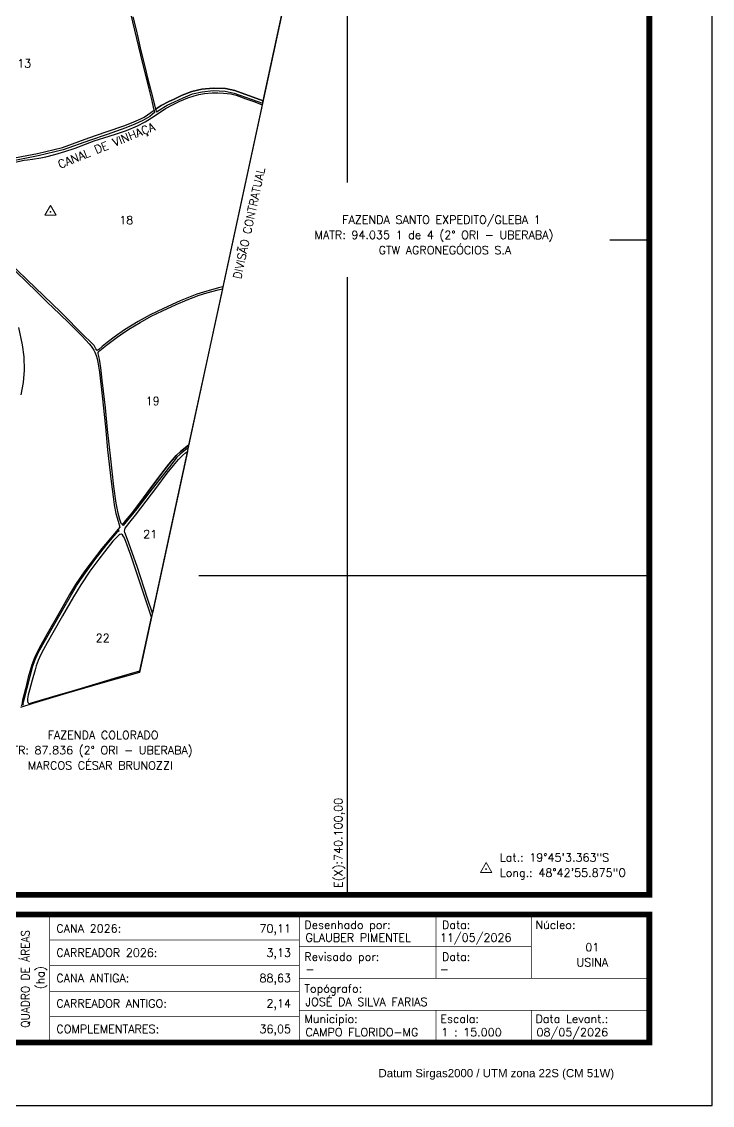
# Model space of a CAD drawing. Header units: millimetres. Extents: x 737820 to 740970, y 7812338 to 7816793.
# Drawn here: x 739324 to 740970, y 7812338 to 7814920 of the extents above; entities that cross this region are included whole.
import ezdxf
from ezdxf.enums import TextEntityAlignment as Align

# ---------------------------------------------------------------- set-up
doc = ezdxf.new("R2010")
doc.units = ezdxf.units.MM
doc.linetypes.add('CONTINUO', pattern=[0])
doc.linetypes.add('LIN0', pattern=[0])
for name, color, linetype, lineweight in [('0114000121', 1, 'Continuous', 25), ('0114000121013', 5, 'Continuous', 25), ('0114000121014', 5, 'Continuous', 25), ('CANAL_VINHAÇA', 7, 'Continuous', 25)]:
    doc.layers.add(name, color=color, linetype=linetype, lineweight=lineweight)
for name, color, linetype in [('0114000121018', 5, 'Continuous'), ('0114000121019', 5, 'Continuous'), ('0114000121020', 5, 'Continuous'), ('0114000121021', 5, 'Continuous'), ('0114000121022', 5, 'Continuous'), ('MALHA', 8, 'Continuous'), ('MARGEM', 5, 'Continuous'), ('TEXTO', 7, 'Continuous'), ('TEXTO_CONFRONTANTES', 7, 'Continuous')]:
    doc.layers.add(name, color=color, linetype=linetype)
doc.styles.add('marcelo', font='arial.ttf')
doc.styles.add('ROMANS', font='romans')
doc.styles.add('Simplex', font='simplex.shx')

msp = doc.modelspace()

# ---------------------------------------------------------------- linework, layer by layer
at = {"layer": '0114000121'}
msp.add_lwpolyline([(740068.1, 7815512.4), (739604.8, 7813369), (739517.1, 7813344.5), (739430.2, 7813319.1), (739350.3, 7813295), (739321.4, 7813286)], dxfattribs=at)
at = {"layer": '0114000121013'}
msp.add_lwpolyline([(739281.7, 7814590.5), (739361.9, 7814606.1), (739421.1, 7814620.3), (739483.8, 7814642.8), (739525.6, 7814657.1), (739569.7, 7814672.6), (739591, 7814680.9), (739609.5, 7814689.5), (739615.4, 7814692.3), (739639.5, 7814709.1), (739639.5, 7814709.1), (739638.4, 7814715.9), (739634.7, 7814730.9), (739626.6, 7814763.1), (739608, 7814839.7), (739583.9, 7814939.4)], dxfattribs=at)
at = {"layer": '0114000121014', "flags": 128}
msp.add_lwpolyline([(739588.7, 7814931.3), (739595.6, 7814903.9), (739601.8, 7814879.9), (739607.4, 7814853.7), (739618.2, 7814810.3), (739623.2, 7814789.5), (739632.4, 7814752.6), (739641.3, 7814718.2), (739643.1, 7814711.7), (739644.1, 7814712.4), (739656.4, 7814720.4), (739674.2, 7814729.4), (739685.3, 7814734.8), (739706.6, 7814744.4), (739729.2, 7814753.4), (739752.9, 7814759), (739780.3, 7814761.7), (739809.3, 7814760.6), (739832.2, 7814755.5), (739899.4, 7814731.6), (739899.4, 7814731.6), (739988.4, 7815143.4)], dxfattribs=at)
at = {"layer": '0114000121018'}
msp.add_lwpolyline([(739304.7, 7814584.3), (739329.6, 7814589.7), (739337.8, 7814590.8), (739349.9, 7814592.5), (739369.8, 7814595.2), (739381.6, 7814597.9), (739402.6, 7814603.1), (739426.6, 7814610.3), (739451.1, 7814618.4), (739476.2, 7814628), (739496.9, 7814635.6), (739532.1, 7814647.2), (739550.2, 7814653), (739573.6, 7814660.6), (739600.2, 7814671.6), (739618.4, 7814681.4), (739639.7, 7814695.1), (739666.7, 7814712.8), (739683, 7814721.9), (739700.7, 7814730.5), (739719.5, 7814738.5), (739735.2, 7814743.4), (739746.2, 7814746.5), (739759.9, 7814748.8), (739777.5, 7814750.6), (739791.7, 7814750.7), (739804.8, 7814749.7), (739822.4, 7814747.6), (739834.8, 7814744.6), (739857.9, 7814736.2), (739879.5, 7814728.8), (739897.3, 7814721.9), (739803.4, 7814287.8), (739792.9, 7814285.4), (739757, 7814275.7), (739741.1, 7814270.3), (739725.4, 7814264.3), (739701.5, 7814254.6), (739661.5, 7814236.7), (739630, 7814221.2), (739601.2, 7814205.3), (739569.3, 7814185.5), (739544.1, 7814167.8), (739527.6, 7814155.4), (739515.6, 7814145.9), (739507.4, 7814139.1), (739503.8, 7814136.3), (739503, 7814136.9), (739500.9, 7814140.6), (739496.3, 7814148.2), (739488, 7814157), (739473.2, 7814171.7), (739417, 7814227.5), (739336.6, 7814305.5), (739266.2, 7814372.3)], dxfattribs=at)
at = {"layer": '0114000121019'}
msp.add_lwpolyline([(739721.8, 7813910.4), (739702, 7813895.4), (739692.1, 7813886.4), (739674.6, 7813865.5), (739658.2, 7813844.4), (739625.1, 7813800.6), (739600.8, 7813767), (739585.7, 7813747.2), (739571.6, 7813730.4), (739566.3, 7813724), (739563.2, 7813722.2), (739561.6, 7813722.2), (739560.7, 7813724.3), (739557.5, 7813733.7), (739554, 7813748.6), (739549.2, 7813772.2), (739543.5, 7813812.4), (739539.6, 7813848.5), (739536.3, 7813878.4), (739528.8, 7813948.3), (739523.4, 7813999.7), (739519.1, 7814039.5), (739515.9, 7814065.5), (739512.5, 7814095.4), (739509.5, 7814115.6), (739507.9, 7814122.3), (739506.9, 7814125.8), (739506.1, 7814129.4), (739506.1, 7814131.4), (739507.4, 7814133.8), (739509.9, 7814136.4), (739517.9, 7814142.6), (739526.2, 7814149.4), (739535.7, 7814156.4), (739551.8, 7814168.4), (739559.5, 7814173.7), (739579.6, 7814187.1), (739606.5, 7814203.4), (739632.7, 7814217.8), (739659.4, 7814230.9), (739691.7, 7814245.7), (739718.3, 7814256.9), (739746.9, 7814268), (739765, 7814274), (739792.5, 7814280.9), (739802.4, 7814283.1)], close=True, dxfattribs=at)
at = {"layer": '0114000121020'}
for points in [[(739298.9, 7814334.6), (739330.5, 7814304.4), (739364.1, 7814272), (739387.4, 7814249.4), (739397.6, 7814239.5), (739435.3, 7814202.7), (739467.7, 7814170.7), (739484.7, 7814152.5), (739489.5, 7814146.9), (739492.9, 7814142.2), (739496, 7814137.2), (739498.4, 7814132.5), (739501.6, 7814124.7), (739504, 7814116.6), (739505.7, 7814108.3), (739509.1, 7814084.8), (739515.5, 7814028.2), (739523.6, 7813954.1), (739528.4, 7813899.4), (739537.3, 7813824.5), (739541.8, 7813787.8), (739544.3, 7813768.8), (739547.9, 7813748.1), (739553.5, 7813729.6), (739558.2, 7813715.7), (739515.1, 7813664.4), (739474.4, 7813611.1), (739452.2, 7813578.8), (739438.2, 7813555), (739415.6, 7813515.2), (739384.5, 7813461.5), (739365.4, 7813426.9), (739355.5, 7813406.6), (739347.9, 7813387.1), (739339.6, 7813357.6), (739332.7, 7813329.9), (739326.1, 7813303), (739324.2, 7813290.9), (739322.6, 7813289.8)], [(739323, 7814031.1), (739328.3, 7814060.1), (739330.6, 7814089.2), (739330.1, 7814121.3), (739325.9, 7814149.9), (739317.5, 7814190.8)]]:
    msp.add_lwpolyline(points, dxfattribs=at)
at = {"layer": '0114000121021'}
msp.add_lwpolyline([(739595.3, 7813744.2), (739645.9, 7813811), (739670.9, 7813843.7), (739685.6, 7813862.2), (739697.3, 7813876.6), (739707, 7813886), (739714.3, 7813892.3), (739718.7, 7813895.7), (739635.5, 7813510.7), (739623.8, 7813545.8), (739599.1, 7813621.7), (739576, 7813685.8), (739569.9, 7813703), (739569.3, 7813705.9), (739569.5, 7813709.3), (739570.9, 7813713.3), (739573.4, 7813717.3), (739581.5, 7813727.7)], close=True, dxfattribs=at)
at = {"layer": '0114000121022'}
msp.add_lwpolyline([(739633.4, 7813501.2), (739624, 7813529.3), (739583.9, 7813648.6), (739570, 7813687.7), (739566.8, 7813693.5), (739564.5, 7813696.9), (739561.7, 7813698.5), (739558, 7813698.1), (739555.3, 7813696.2), (739548.1, 7813689.1), (739541.3, 7813682.2), (739521.5, 7813656.9), (739507.7, 7813638.8), (739486.6, 7813610.3), (739464.5, 7813577.8), (739447.2, 7813549.4), (739421.1, 7813504.4), (739398.2, 7813463.9), (739384.3, 7813439.6), (739375.9, 7813423.8), (739369.2, 7813412), (739363.5, 7813397.7), (739358.7, 7813385.2), (739356, 7813375.5), (739348.6, 7813350.8), (739342.8, 7813327.1), (739339.7, 7813315.5), (739337.7, 7813306.4), (739337.7, 7813301.5), (739338.5, 7813297.5), (739339.8, 7813296.1), (739341.8, 7813295.4), (739347.3, 7813296.9), (739397.9, 7813312), (739450.4, 7813327.3), (739492.8, 7813340), (739545.1, 7813355.4), (739605.7, 7813373), (739633.4, 7813501.2)], dxfattribs=at)
at = {"layer": 'CANAL_VINHAÇA', "linetype": 'CONTINUO', "flags": 128}
msp.add_lwpolyline([(739832.2, 7814755.5), (739809.3, 7814760.6), (739780.3, 7814761.7), (739752.9, 7814759), (739729.2, 7814753.4), (739706.6, 7814744.4), (739685.3, 7814734.8), (739674.2, 7814729.4), (739656.4, 7814720.4), (739644.1, 7814712.4), (739643.1, 7814711.7), (739645, 7814705), (739657.9, 7814713.2), (739662.7, 7814716.5), (739670.5, 7814720.7), (739687.9, 7814729.2), (739709, 7814738.8), (739731.1, 7814747.6), (739753.9, 7814753), (739780.4, 7814755.6), (739808.5, 7814754.5), (739830.5, 7814749.7), (739898.1, 7814725.6), (739899.4, 7814731.6)], close=True, dxfattribs=at)
at = {"layer": 'CANAL_VINHAÇA'}
msp.add_lwpolyline([(739281.7, 7814590.5), (739361.9, 7814606.1), (739421.1, 7814620.3), (739483.8, 7814642.8), (739525.6, 7814657.1), (739569.7, 7814672.6), (739591, 7814680.9), (739609.5, 7814689.5), (739615.4, 7814692.3), (739639.5, 7814709.1), (739640.4, 7814703.5), (739629.2, 7814694.2), (739612.3, 7814684.1), (739593.4, 7814675.3), (739571.8, 7814666.9), (739527.6, 7814651.4), (739485.8, 7814637), (739422.9, 7814614.4), (739363.2, 7814600.1), (739283.8, 7814584.7)], dxfattribs=at)
at = {"layer": 'CANAL_VINHAÇA', "linetype": 'Continuous'}
for points in [[(739721.8, 7813910.4), (739720.6, 7813904.8), (739714, 7813899.7), (739701.4, 7813889.1), (739693.9, 7813881.9), (739684.6, 7813870.6), (739634.5, 7813806.8), (739598.4, 7813758.8), (739566, 7813719.1), (739562.6, 7813722.2), (739563.2, 7813722.2), (739566.3, 7813724), (739571.6, 7813730.4), (739585.7, 7813747.2), (739600.8, 7813767), (739625.1, 7813800.6), (739658.2, 7813844.4), (739674.6, 7813865.5), (739692.1, 7813886.4), (739702, 7813895.4)], [(739324.4, 7813291.9), (739328, 7813293), (739327.6, 7813295), (739327.6, 7813296.5), (739330.4, 7813307.3), (739350.8, 7813384.1), (739355.5, 7813397.9), (739363.6, 7813415.7), (739374.4, 7813435.9), (739406.1, 7813491.7), (739454.6, 7813575.9), (739463.7, 7813590), (739498.3, 7813637.5), (739527, 7813674.1), (739553.4, 7813704.7), (739556.5, 7813707.8), (739553.8, 7813710.5), (739515.1, 7813664.4), (739474.4, 7813611.1), (739452.2, 7813578.8), (739438.2, 7813555), (739415.6, 7813515.2), (739384.5, 7813461.5), (739365.4, 7813426.9), (739355.5, 7813406.6), (739347.9, 7813387.1), (739339.6, 7813357.6), (739332.7, 7813329.9), (739326.1, 7813303)]]:
    msp.add_lwpolyline(points, close=True, dxfattribs=at)
at = {"layer": 'MALHA'}
for points in [[(740100, 7814536.8), (740100, 7815501.6)], [(740725, 7814400), (740819.5, 7814400)], [(740100, 7812839.3), (740100, 7814310.9)], [(739745.7, 7813600), (740819.5, 7813600)]]:
    msp.add_lwpolyline(points, dxfattribs=at)
at = {"layer": 'MARGEM', "color": 174, "linetype": 'LIN0', "flags": 128}
msp.add_lwpolyline([(740969.5, 7812337.7), (740969.5, 7816792.7), (737819.5, 7816792.7), (737819.5, 7812337.7)], close=True, dxfattribs=at)
at = {"layer": 'MARGEM', "color": 174, "linetype": 'LIN0', "const_width": 13.6, "flags": 128}
for points in [[(740819.5, 7812839.3), (740819.5, 7816642.7), (737969.5, 7816642.7), (737969.5, 7812839.3)], [(737969.5, 7812792.7), (740819.5, 7812792.7), (740819.5, 7812487.7), (737969.5, 7812487.7)]]:
    msp.add_lwpolyline(points, close=True, dxfattribs=at)
at = {"layer": 'MARGEM', "color": 174, "linetype": 'LIN0', "const_width": 1.51, "flags": 128}
for points in [[(739390.6, 7812792.7), (739390.6, 7812491.5)], [(739985.6, 7812792.7), (739985.6, 7812491.5)], [(740311, 7812640.2), (740311, 7812792.7)], [(740538.6, 7812640.2), (740538.6, 7812792.7)], [(739390.6, 7812731.7), (739985.6, 7812731.7)], [(739985.6, 7812716.5), (740538.6, 7812716.5)], [(739390.6, 7812670.7), (739985.6, 7812670.7)], [(739985.6, 7812640.2), (740819.8, 7812640.2)], [(739390.6, 7812609.7), (739985.6, 7812609.7)], [(739985.6, 7812564), (740819.7, 7812564)], [(740311, 7812564), (740311, 7812488.4)], [(740538.6, 7812564), (740538.6, 7812488.4)], [(739390.6, 7812548.7), (739985.6, 7812548.7)]]:
    msp.add_lwpolyline(points, dxfattribs=at)
at = {"layer": 'TEXTO', "color": 7, "lineweight": 9, "flags": 128}
for points in [[(739378.9, 7814458.7), (739406, 7814458.7), (739392.4, 7814482.2)], [(740416.8, 7812892.7), (740443.9, 7812892.7), (740430.3, 7812916.2)]]:
    msp.add_lwpolyline(points, close=True, dxfattribs=at)
at = {"layer": 'TEXTO', "color": 7, "lineweight": 9, "const_width": 2.12, "flags": 128}
for points in [[(739391.4, 7814466.6, -1), (739393.5, 7814466.6, -1)], [(740429.3, 7812900.6, -1), (740431.4, 7812900.6, -1)]]:
    msp.add_lwpolyline(points, format="xyb", close=True, dxfattribs=at)

# ---------------------------------------------------------------- texts
at = {"layer": 'MALHA', "style": 'Simplex'}
msp.add_text('E(X):740.100,00', height=19.5, rotation=90, dxfattribs=at).set_placement((740093.9, 7812855.6), align=Align.BOTTOM_LEFT)
at = {"layer": 'MARGEM', "color": 7, "linetype": 'Continuous', "lineweight": 9}
for s, style, p in [('Desenhado por:', 'Simplex', (739997.4, 7812777.5)), ('Data:', 'Simplex', (740325.3, 7812777.5)), ('Núcleo:', 'Simplex', (740548.1, 7812777.5)), ('Revisado por:', 'Simplex', (739997.4, 7812701.6)), ('Data:', 'Simplex', (740325.3, 7812701.6)), ('Topógrafo:', 'Simplex', (739997.4, 7812625.7)), ('Municipio:', 'Simplex', (739997.4, 7812553.5)), ('Escala:', 'Simplex', (740321.5, 7812553.5)), ('Data Levant.:', 'Simplex', (740548.1, 7812553.5)), ('Datum Sirgas2000 / UTM zona 22S (CM 51W)', 'marcelo', (740174.1, 7812424.2))]:
    msp.add_text(s, height=19.5, dxfattribs=dict(at, style=style)).set_placement(p, align=Align.TOP_LEFT)
at = {"layer": 'MARGEM', "color": 7, "linetype": 'Continuous', "style": 'Simplex', "width": 0.95}
msp.add_text('QUADRO DE ÁREAS', height=19.5, rotation=90, dxfattribs=at).set_placement((739332.6, 7812638.8), align=Align.MIDDLE_CENTER)
at = {"layer": 'MARGEM', "color": 7, "linetype": 'Continuous', "style": 'Simplex'}
for s, p in [('CANA 2026:', (739406.5, 7812768.9)), ('GLAUBER PIMENTEL', (740000, 7812747.2)), ('11/05/2026', (740320.5, 7812747.2)), ('CARREADOR 2026:', (739406.5, 7812711.2)), ('CANA ANTIGA:', (739406.5, 7812650.7)), ('-', (740000, 7812671.6)), ('-', (740320.5, 7812671.6)), ('CARREADOR ANTIGO:', (739406.5, 7812590.3)), ('JOSÉ DA SILVA FARIAS', (740000, 7812593.9)), ('COMPLEMENTARES:', (739406.5, 7812529.3)), ('CAMPO FLORIDO-MG', (740000, 7812521.7)), ('1 : 15.000', (740324, 7812521.7)), ('08/05/2026', (740550.7, 7812521.7))]:
    msp.add_text(s, height=19.5, dxfattribs=at).set_placement(p, align=Align.TOP_LEFT)
for s, p in [('70,11', (739965.6, 7812768.9)), ('3,13', (739965.6, 7812711.2)), ('88,63', (739965.6, 7812650.7)), ('2,14', (739965.6, 7812590.3)), ('36,05', (739965.6, 7812529.3))]:
    msp.add_text(s, height=19.5, dxfattribs=at).set_placement(p, align=Align.TOP_RIGHT)
for s, p in [('01', (740683.6, 7812714.5)), ('USINA', (740683.6, 7812678.5))]:
    msp.add_text(s, height=19.5, dxfattribs=at).set_placement(p, align=Align.MIDDLE_CENTER)
msp.add_text('(ha)', height=19.5, rotation=90, dxfattribs=at).set_placement((739368.2, 7812641.8), align=Align.MIDDLE_CENTER)
at = {"layer": 'TEXTO', "color": 7, "linetype": 'ByBlock', "style": 'Simplex'}
for s, p in [('13', (739313.3, 7814810.8, -789.2)), ('18', (739556.4, 7814437.3, -789.2)), ('19', (739619.2, 7814006.3, -789.2)), ('21', (739613.5, 7813688.8, -789.2)), ('22', (739500.3, 7813441.6, -789.2))]:
    msp.add_text(s, height=19.5, dxfattribs=at).set_placement(p)
for s, rotation, p in [('CANAL DE VINHAÇA', 22, (739415.2, 7814569.5)), ('DIVISÃO CONTRATUAL', 77.8025, (739846.5, 7814305.2))]:
    msp.add_text(s, height=19.5, rotation=rotation, dxfattribs=at).set_placement(p)
at = {"layer": 'TEXTO', "linetype": 'ByBlock', "style": 'Simplex'}
for s, p in [('Lat.: 19°45\'3.363"S', (740463.1, 7812918.5, 985.2)), ('Long.: 48°42\'55.875"O', (740463.1, 7812882.3, 985.2))]:
    msp.add_text(s, height=19.5, dxfattribs=at).set_placement(p)
at = {"layer": 'TEXTO_CONFRONTANTES', "linetype": 'ByBlock', "style": 'ROMANS'}
for s, p in [('FAZENDA SANTO EXPEDITO/GLEBA 1', (740087.7, 7814438.2)), ('MATR: 94.035 1 de 4 (2° ORI - UBERABA)', (740021.8, 7814402)), ('GTW AGRONEGÓCIOS S.A', (740174.5, 7814365.8)), ('FAZENDA COLORADO', (739385.7, 7813210.3, -1578.3)), ('MATR: 87.836 (2° ORI - UBERABA)', (739266.8, 7813174.1, -1578.3)), ('MARCOS CÉSAR BRUNOZZI', (739338.8, 7813137.9, -1578.3))]:
    msp.add_text(s, height=19.5, dxfattribs=at).set_placement(p)

doc.saveas('drawing.dxf')
